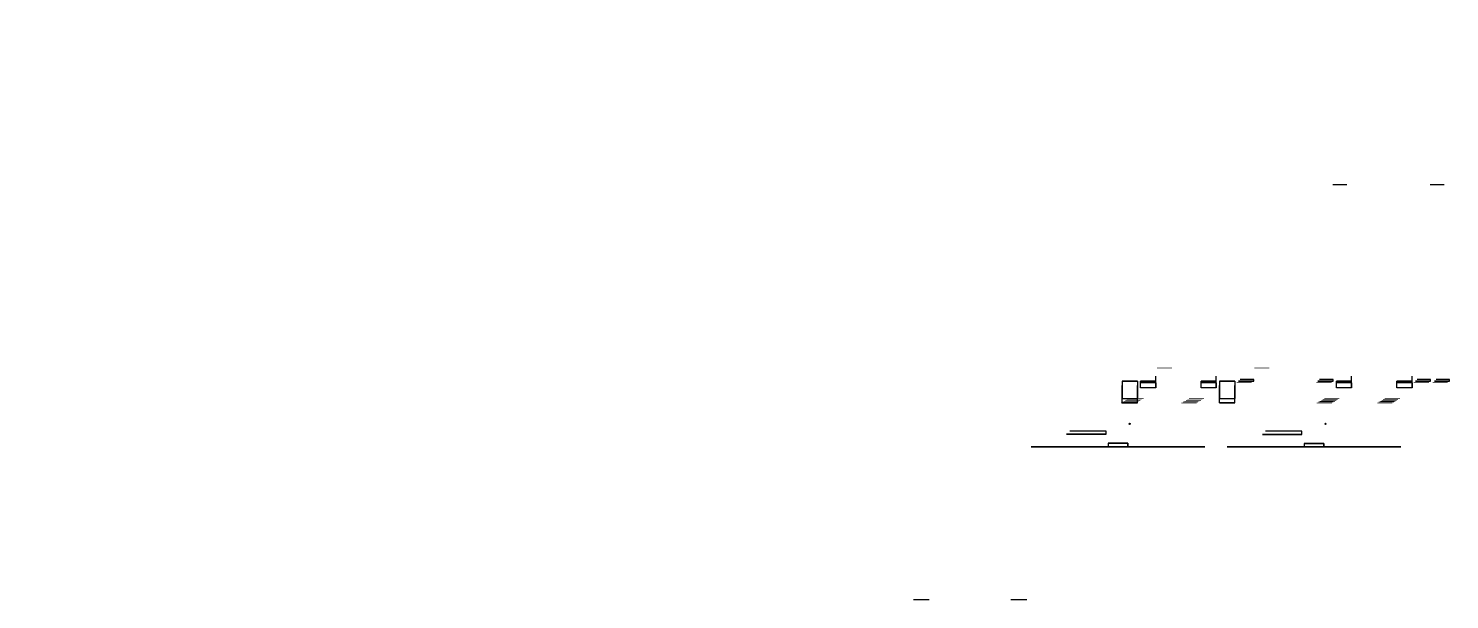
# Model space of a CAD drawing. Header units: millimetres. Extents: x -8520 to 56934, y -58365 to 4149.
# Drawn here: x -8520 to 56934, y -22148 to 4149 of the extents above.
import ezdxf

# ---------------------------------------------------------------- set-up
doc = ezdxf.new("R2010")
doc.units = ezdxf.units.MM
doc.header["$LTSCALE"] = 10
doc.layers.add('A-WALLMBM', color=31, linetype='Continuous', lineweight=5)
pattern_1 = [(45, (0, 0), (-212.132, 212.132), []), (135, (0, 0), (-212.132, -212.132), [])]

msp = doc.modelspace()

# ---------------------------------------------------------------- hatches: boundary and pattern name
at = {"layer": 'A-WALLMBM'}
h = msp.add_hatch(dxfattribs=at)
h.set_pattern_fill('FP1_1', color=256, style=0, pattern_type=2)
h.set_pattern_definition(pattern_1)
h.paths.add_polyline_path([(-6623, 4141), (-6603, 4149), (-6627, 4149)], flags=0)
h = msp.add_hatch(dxfattribs=at)
h.set_pattern_fill('FP1_1', color=256, style=0, pattern_type=2)
h.set_pattern_definition(pattern_1)
h.paths.add_polyline_path([(9416, 3869), (9416, 3849), (9616, 3849), (9616, 3869)], flags=0)
h = msp.add_hatch(dxfattribs=at)
h.set_pattern_fill('FP1_1', color=256, style=0, pattern_type=2)
h.set_pattern_definition(pattern_1)
h.paths.add_polyline_path([(-8471, 2262), (-8435, 2350), (-8520, 2385)], flags=0)
h = msp.add_hatch(dxfattribs=at)
h.set_pattern_fill('FP1_1', color=256, style=0, pattern_type=2)
h.set_pattern_definition(pattern_1)
h.paths.add_polyline_path([(-6538, 349), (-6614, 380), (-6627, 349)], flags=0)
h = msp.add_hatch(dxfattribs=at)
h.set_pattern_fill('FP1_1', color=256, style=0, pattern_type=2)
h.set_pattern_definition(pattern_1)
h.paths.add_polyline_path([(-5971, -2551), (-5971, -2525), (-6171, -2525), (-6171, -2551)], flags=0)

# ---------------------------------------------------------------- linework, layer by layer
for p, q in [((51555, -3037, -10320), (52199, -3037, -10320)), ((56041, -3037, -10320), (56684, -3037, -10320)), ((42554, -12090, -940), (41854, -12090, -940)), ((41854, -12090, -940), (41854, -12090, -340)), ((41854, -12090, -340), (42554, -12090, -340)), ((41854, -12290, -140), (41854, -12290, 860)), ((41854, -12290, 860), (41854, -12890, 860)), ((43400, -12090, -940), (42700, -12090, -940)), ((42700, -12090, -940), (42700, -12090, -340)), ((42700, -12090, -340), (43400, -12090, -340)), ((42700, -12090, -940), (42700, -12090, -340)), ((43400, -12090, -940), (43400, -12014, -940)), ((46186, -12090, -940), (45486, -12090, -940)), ((45486, -12090, -940), (45486, -12090, -340)), ((45486, -12090, -340), (46186, -12090, -340)), ((45486, -12090, -940), (45486, -12090, -340)), ((47039, -12090, -940), (46339, -12090, -940)), ((46339, -12090, -940), (46339, -12090, -340)), ((46339, -12090, -340), (47039, -12090, -340)), ((46339, -12290, -140), (46339, -12290, 860)), ((46339, -12290, 860), (46339, -12890, 860)), ((47914, -12090, -940), (47214, -12090, -940)), ((47214, -12090, -940), (47214, -12090, -340)), ((47214, -12090, -340), (47914, -12090, -340)), ((47914, -12014, -940), (47289, -12014, -940)), ((47914, -12090, -940), (47914, -12014, -940)), ((47914, -12014, -940), (47914, -12014, -419)), ((47914, -12090, -340), (47914, -12090, -940)), ((51574, -12092, -940), (50874, -12092, -940)), ((50874, -12092, -940), (50874, -12092, -340)), ((50874, -12092, -340), (51574, -12092, -340)), ((51574, -12016, -940), (50949, -12016, -940)), ((51574, -12092, -940), (51574, -12016, -940)), ((51574, -12016, -940), (51574, -12016, -419)), ((51574, -12092, -340), (51574, -12092, -940)), ((52420, -12092, -940), (51720, -12092, -940)), ((51720, -12092, -940), (51720, -12092, -340)), ((51720, -12092, -340), (52420, -12092, -340)), ((51720, -12092, -940), (51720, -12092, -340)), ((52420, -12092, -940), (52420, -12016, -940)), ((55206, -12092, -940), (54506, -12092, -940)), ((54506, -12092, -940), (54506, -12092, -340)), ((54506, -12092, -340), (55206, -12092, -340)), ((54506, -12092, -940), (54506, -12092, -340)), ((56060, -12092, -940), (55360, -12092, -940)), ((55360, -12092, -940), (55360, -12092, -340)), ((55360, -12092, -340), (56060, -12092, -340)), ((56060, -12016, -940), (55435, -12016, -940)), ((56060, -12092, -940), (56060, -12016, -940)), ((56060, -12016, -940), (56060, -12016, -419)), ((56060, -12092, -340), (56060, -12092, -940)), ((56934, -12092, -940), (56234, -12092, -940)), ((56234, -12092, -940), (56234, -12092, -340)), ((56234, -12092, -340), (56934, -12092, -340)), ((56934, -12016, -940), (56309, -12016, -940)), ((56934, -12092, -940), (56934, -12016, -940)), ((56934, -12016, -940), (56934, -12016, -419)), ((56934, -12092, -340), (56934, -12092, -940)), ((41854, -12890, 860), (41854, -12890, -140)), ((41854, -12890, 860), (42554, -12890, 860)), ((42554, -12890, -140), (42554, -12890, 860)), ((46339, -12890, 860), (46339, -12890, -140)), ((46339, -12890, 860), (47039, -12890, 860)), ((47039, -12890, -140), (47039, -12890, 860)), ((41112, -14393), (39441, -14393)), ((41112, -14539), (41112, -14393)), ((50132, -14395), (48461, -14395)), ((50132, -14540), (50132, -14395)), ((41112, -14539, 1378), (39293, -14539, 1378)), ((39293, -14539, -31), (41112, -14539)), ((42116, -14953, 2100), (41216, -14953, 2100)), ((41216, -14953, 2100), (41216, -14953)), ((41216, -14953), (42116, -14953)), ((41216, -14953), (41216, -15108)), ((41216, -14953, 2100), (41216, -15108, 2119)), ((42116, -14953), (42116, -14953, 2100)), ((42116, -14953), (42116, -15108)), ((42116, -15108, 2120), (42116, -14953, 2100)), ((50132, -14540, 1378), (48313, -14540, 1378)), ((48313, -14540, -31), (50132, -14540)), ((51136, -14955, 2100), (50236, -14955, 2100)), ((50236, -14955, 2100), (50236, -14955)), ((50236, -14955), (51136, -14955)), ((50236, -14955), (50236, -15110)), ((50236, -14955, 2100), (50236, -15110, 2119)), ((51136, -14955), (51136, -14955, 2100)), ((51136, -14955), (51136, -15110)), ((51136, -15110, 2120), (51136, -14955, 2100)), ((37666, -15108), (37666, -15108, 6000)), ((37666, -15108, 6000), (45666, -15108, 6000)), ((45666, -15108), (37666, -15108)), ((41216, -15108), (42116, -15108)), ((41216, -15108), (41216, -15108, 2119)), ((41216, -15108, 2119), (42116, -15108, 2120)), ((42116, -15108), (42116, -15108, 2120)), ((45666, -15108, 6000), (45666, -15108)), ((46686, -15110), (46686, -15110, 6000)), ((46686, -15110, 6000), (54686, -15110, 6000)), ((54686, -15110), (46686, -15110)), ((50236, -15110), (51136, -15110)), ((50236, -15110), (50236, -15110, 2119)), ((50236, -15110, 2119), (51136, -15110, 2120)), ((51136, -15110), (51136, -15110, 2120)), ((54686, -15110, 6000), (54686, -15110)), ((32239, -22148, 11041), (32971, -22148, 11041)), ((36725, -22148, 11041), (37457, -22148, 11041))]:
    msp.add_line(p, q)
at = {"extrusion": (-1, 0, 0)}
for p, q in [((41854, -12090, -340), (41854, -12090, -940)), ((41854, -12090, -340), (41854, -12090, -940)), ((43400, -12173, -958), (42700, -12172, -958)), ((42700, -12396, -401), (42700, -12172, -958)), ((43400, -12399, -402), (42700, -12396, -401)), ((43400, -12014, -940), (43400, -11855, -940)), ((43400, -12173, -958), (43400, -12399, -402)), ((46186, -12173, -958), (45486, -12172, -958)), ((45486, -12396, -401), (45486, -12172, -958)), ((46186, -12399, -402), (45486, -12396, -401)), ((46186, -12090, -940), (46186, -11857, -940)), ((46186, -12173, -958), (46186, -12399, -402)), ((46339, -12090, -340), (46339, -12090, -940)), ((52420, -12175, -958), (51720, -12174, -958)), ((51720, -12397, -401), (51720, -12174, -958)), ((52420, -12401, -402), (51720, -12397, -401)), ((52420, -12016, -940), (52420, -11857, -940)), ((52420, -12175, -958), (52420, -12401, -402)), ((55206, -12175, -958), (54506, -12174, -958)), ((54506, -12397, -401), (54506, -12174, -958)), ((55206, -12401, -402), (54506, -12397, -401)), ((55206, -12092, -940), (55206, -11858, -940)), ((55206, -12175, -958), (55206, -12401, -402)), ((41854, -13090, 1060), (41854, -13090, 1660)), ((46339, -13090, 1060), (46339, -13090, 1660)), ((41112, -14393), (41112, -14393, 1231)), ((50132, -14395), (50132, -14395, 1231)), ((39293, -14539, -31), (39293, -14539, 1378)), ((40203, -14539, -15), (40203, -14539, 1377)), ((41112, -14539), (41112, -14539, 1378)), ((48313, -14540, -31), (48313, -14540, 1378)), ((49223, -14540, -15), (49223, -14540, 1377)), ((50132, -14540), (50132, -14540, 1378))]:
    msp.add_line(p, q, dxfattribs=at)
at = {"extrusion": (1, 0, 0)}
for p, q in [((41854, -12090, -940), (41854, -12090, -340)), ((42554, -12090, -940), (41854, -12090, -940)), ((41854, -12090, -940), (41854, -12090, -340)), ((42700, -12090, -940), (43400, -12090, -940)), ((42700, -12090, -340), (43400, -12090, -340)), ((45486, -12090, -940), (46186, -12090, -940)), ((45486, -12090, -340), (46186, -12090, -340)), ((46339, -12090, -940), (46339, -12090, -340)), ((51720, -12092, -940), (52420, -12092, -940)), ((51720, -12092, -340), (52420, -12092, -340)), ((54506, -12092, -940), (55206, -12092, -940)), ((54506, -12092, -340), (55206, -12092, -340)), ((41854, -12890, -140), (42554, -12890, -140)), ((41854, -12890, 860), (42554, -12890, 860)), ((41854, -12890, -140), (42554, -12890, -140)), ((41854, -13090, 1660), (41854, -13090, 1060)), ((42554, -13090, 1660), (41854, -13090, 1660)), ((41854, -13090, 1060), (42554, -13090, 1060)), ((42554, -13090, 1060), (42554, -13090, 1660)), ((46339, -12890, 860), (47039, -12890, 860)), ((46339, -12890, -140), (47039, -12890, -140)), ((46339, -13090, 1660), (46339, -13090, 1060)), ((47039, -13090, 1660), (46339, -13090, 1660)), ((46339, -13090, 1060), (47039, -13090, 1060)), ((47039, -13090, 1060), (47039, -13090, 1660))]:
    msp.add_line(p, q, dxfattribs=at)
at = {"extrusion": (0, 1, -1.83697e-16)}
for p, q in [((41854, -12890, 860), (41854, -12290, 860)), ((46339, -12890, 860), (46339, -12290, 860))]:
    msp.add_line(p, q, dxfattribs=at)
at = {"extrusion": (0, -1, 6.12323e-17)}
for p, q in [((41854, -12290, -140), (41854, -12890, -140)), ((46339, -12290, -140), (46339, -12890, -140))]:
    msp.add_line(p, q, dxfattribs=at)
at = {"const_width": 30}
for points in [[(43459, -11485), (44154, -11485)], [(47945, -11485), (48640, -11485)], [(44585, -13091), (45280, -13091)], [(44654, -13052), (45349, -13052)], [(44720, -13013), (45415, -13013)], [(44788, -12973), (45483, -12973)], [(44850, -12936), (45545, -12936)], [(44932, -12887), (45627, -12887)], [(53605, -13093), (54300, -13093)], [(53674, -13054), (54370, -13054)], [(53740, -13015), (54435, -13015)], [(53808, -12974), (54504, -12974)], [(53870, -12938), (54565, -12938)], [(53952, -12888), (54648, -12888)]]:
    msp.add_lwpolyline(points, dxfattribs=at)
for points, elevation in [([(43459, -11485), (44154, -11485)], -74), ([(43459, -11485), (44154, -11485)], -158), ([(43459, -11485), (44154, -11485)], -238), ([(43459, -11485), (44154, -11485)], -320), ([(43459, -11485), (44154, -11485)], -404), ([(43459, -11485), (44154, -11485)], -480), ([(47945, -11485), (48640, -11485)], -74), ([(47945, -11485), (48640, -11485)], -158), ([(47945, -11485), (48640, -11485)], -238), ([(47945, -11485), (48640, -11485)], -320), ([(47945, -11485), (48640, -11485)], -404), ([(47945, -11485), (48640, -11485)], -480), ([(42700, -12368), (43395, -12368)], -471), ([(45486, -12368), (46181, -12368)], -469), ([(47129, -12167), (47824, -12167)], -340), ([(47129, -12167), (47824, -12167)], -414), ([(47129, -12167), (47824, -12167)], -498), ([(47129, -12167), (47824, -12167)], -578), ([(47129, -12167), (47824, -12167)], -660), ([(47129, -12167), (47824, -12167)], -744), ([(47129, -12167), (47824, -12167)], -820), ([(50800, -12168), (51496, -12168)], -340), ([(50800, -12168), (51496, -12168)], -414), ([(50800, -12168), (51496, -12168)], -498), ([(50800, -12168), (51496, -12168)], -578), ([(50800, -12168), (51496, -12168)], -660), ([(50800, -12168), (51496, -12168)], -744), ([(50800, -12168), (51496, -12168)], -820), ([(51720, -12369), (52416, -12369)], -471), ([(54506, -12370), (55202, -12370)], -469), ([(55283, -12168), (55979, -12168)], -340), ([(55283, -12168), (55979, -12168)], -414), ([(55283, -12168), (55979, -12168)], -498), ([(55283, -12168), (55979, -12168)], -578), ([(55283, -12168), (55979, -12168)], -660), ([(55283, -12168), (55979, -12168)], -744), ([(55283, -12168), (55979, -12168)], -820), ([(56149, -12168), (56844, -12168)], -340), ([(56149, -12168), (56844, -12168)], -414), ([(56149, -12168), (56844, -12168)], -498), ([(56149, -12168), (56844, -12168)], -578), ([(56149, -12168), (56844, -12168)], -660), ([(56149, -12168), (56844, -12168)], -744), ([(56149, -12168), (56844, -12168)], -820), ([(41799, -13091), (42494, -13091)], -1), ([(41868, -13051), (42564, -13051)], -1), ([(41934, -13013), (42629, -13013)], -1), ([(42002, -12972), (42698, -12972)], -1), ([(42064, -12936), (42759, -12936)], -1), ([(42146, -12886), (42842, -12886)], -1), ([(50819, -13092), (51514, -13092)], -1), ([(50889, -13053), (51584, -13053)], -1), ([(50954, -13015), (51650, -13015)], -1), ([(51023, -12974), (51718, -12974)], -1), ([(51084, -12937), (51779, -12937)], -1), ([(51167, -12888), (51862, -12888)], -1)]:
    msp.add_lwpolyline(points, dxfattribs=dict(at, elevation=elevation))
for centre in [(42197, -14057), (51217, -14059)]:
    msp.add_circle(centre, 28.3)
at = {"extrusion": (-1, -6.12323e-17, 3.7494e-33)}
for centre, radius in [((12090, -140, -41854), 200), ((12090, -140, -41854), 800), ((12090, -140, -42554), 800), ((12090, -140, -46339), 200), ((12090, -140, -46339), 800), ((12090, -140, -47039), 800)]:
    msp.add_arc(centre, radius, 270, 0, dxfattribs=at)
at = {"extrusion": (-1, 6.12323e-17, -1.12482e-32)}
for centre, radius in [((13090, 860, -41854), 800), ((13090, 860, -42554), 800), ((13090, 860, -46339), 800), ((13090, 860, -47039), 800), ((13090, 860, -41854), 200), ((13090, 860, -46339), 200)]:
    msp.add_arc(centre, radius, 90, 180, dxfattribs=at)
at = {"extrusion": (-1, 0, 6.12323e-17)}
for centre, radius, start in [((12090, -1140, -42700), 200, 65.50908), ((12090, -1140, -42700), 800, 67.24329), ((12090, -1140, -43400), 200, 65.50908), ((12090, -1140, -43400), 800, 67.24329), ((12090, -1140, -45486), 200, 65.50908), ((12090, -1140, -45486), 800, 67.24329), ((12090, -1140, -46186), 200, 65.50908), ((12090, -1140, -46186), 800, 67.24329), ((12092, -1140, -51720), 200, 65.50908), ((12092, -1140, -51720), 800, 67.24329), ((12092, -1140, -52420), 200, 65.50908), ((12092, -1140, -52420), 800, 67.24329), ((12092, -1140, -54506), 200, 65.50908), ((12092, -1140, -54506), 800, 67.24329), ((12092, -1140, -55206), 200, 65.50908), ((12092, -1140, -55206), 800, 67.24329)]:
    msp.add_arc(centre, radius, start, 90, dxfattribs=at)

doc.saveas('drawing.dxf')
